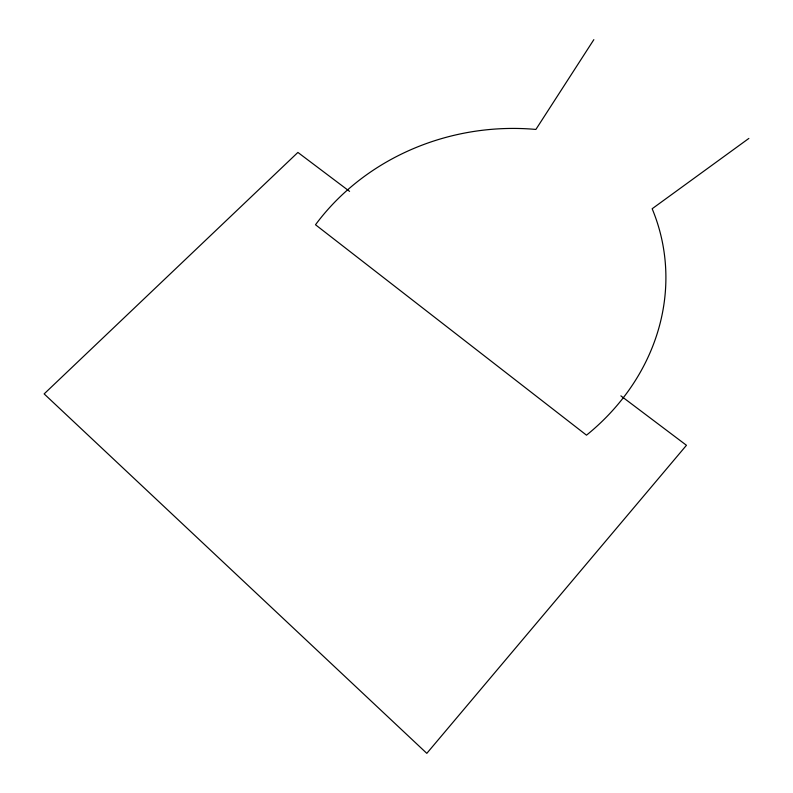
<?xml version="1.0" encoding="UTF-8"?>
<svg xmlns="http://www.w3.org/2000/svg" width="793" height="793" viewBox="0 0 793 793"><rect width="100%" height="100%" fill="white"/><g stroke="black" fill="none" stroke-linecap="round" stroke-linejoin="round"><path stroke-width="1.19" d="M593.838 39.65L535.89 129.437A233.251 211.572 -6.8 0 0 315.505 224.756L586.503 435.169A227.462 201.472 -12.3 0 0 652.163 208.747L748.86 138.428M349.584 191.381L297.9 152.425L44.14 393.903L426.812 753.35L686.46 445.289L620.899 395.876"/></g></svg>
